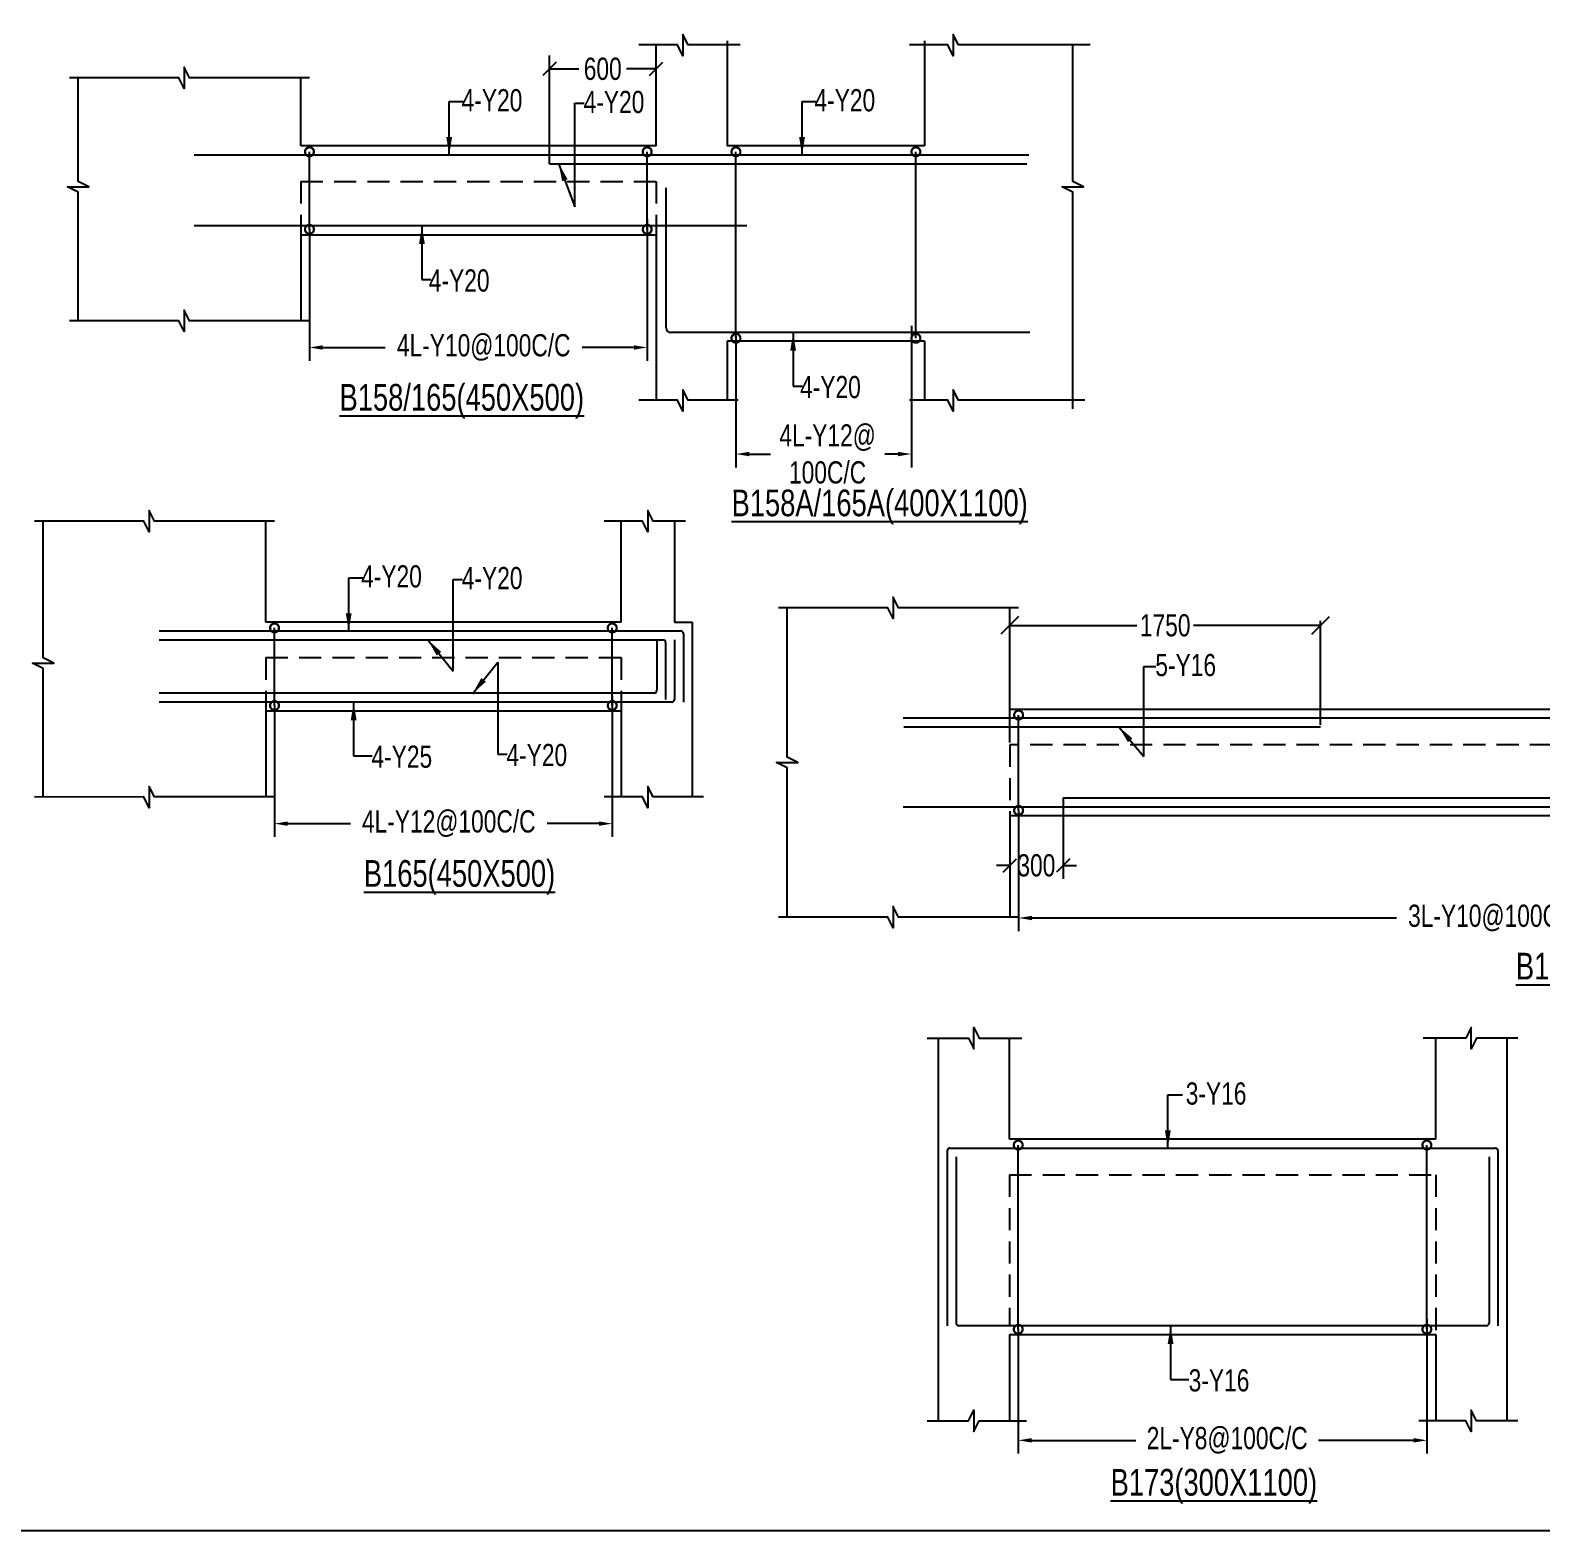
# Model space of a CAD drawing. Header units: millimetres. Extents: x 31347440 to 31744305, y -21457036 to -21063618.
# Drawn here: x 31652456 to 31660959, y -21188464 to -21180016 of the extents above; entities that cross this region are included whole.
import ezdxf

# ---------------------------------------------------------------- set-up
doc = ezdxf.new("R2010")
doc.units = ezdxf.units.MM
doc.header["$LTSCALE"] = 1000
doc.header["$MEASUREMENT"] = 0
doc.header["$PDMODE"] = 3
for name, pattern in [('CONTINOUS', [0]), ('CONTINU', [0]), ('HIDDEN', [0.375, 0.25, -0.125])]:
    doc.linetypes.add(name, pattern=pattern)
for name, color, linetype in [('-S-ARROW', 253, 'Continuous'), ('-S-MISC', 8, 'Continuous'), ('-S-STIRRUPS DIM', 6, 'Continuous'), ('-S-STIRUP', 11, 'Continuous'), ('-STR-BEAM', 7, 'CONTINU'), ('-STR-COLUMN', 5, 'HIDDEN'), ('-STR-REINF', 3, 'Continuous'), ('-STR-RF-DIM', 8, 'CONTINOUS'), ('-STR-TEXT', 6, 'Continuous'), ('SEC TEXT', 9, 'Continuous'), ('SLAB LINE', 254, 'HIDDEN')]:
    doc.layers.add(name, color=color, linetype=linetype)
doc.styles.add('BEAM-LS', font='romans.shx', dxfattribs={"width": 0.8})
doc.styles.add('SOBHA', font='swisscl.ttf')
doc.styles.add('sobha.sed', font='swisscl.ttf')
doc.dimstyles.new('S-50', dxfattribs={"dimscale": 50, "dimtxt": 2.5, "dimasz": 2, "dimexe": 0.5, "dimexo": 0.25, "dimgap": 0.25, "dimtad": 0, "dimdec": 0, "dimrnd": 0.0005, "dimzin": 0, "dimdsep": 46, "dimtxsty": 'sobha.sed', "dimblk": 'OBLIQUE', "dimcen": 0.09, "dimclrd": 8, "dimclre": 8, "dimclrt": 6, "dimadec": 0, "dimazin": 0, "dimtfac": 1, "dimtdec": 0, "dimtofl": 0, "dimtmove": 2, "dimatfit": 3, "dimfxl": 0.18, "dimtolj": 1, "dimtzin": 0, "dimlwd": -1, "dimlwe": -1, "dimarcsym": 0})
doc.dimstyles.new('S-DIM50', dxfattribs={"dimscale": 50, "dimtxt": 2.5, "dimasz": 1.5, "dimexe": 1.5, "dimexo": 1, "dimgap": 0.5, "dimtad": 0, "dimdec": 0, "dimzin": 0, "dimdsep": 46, "dimtxsty": 'SOBHA', "dimcen": 0.09, "dimclrd": 256, "dimclre": 256, "dimclrt": 6, "dimadec": 5, "dimazin": 0, "dimtfac": 1, "dimtdec": 0, "dimtofl": 0, "dimtmove": 0, "dimatfit": 3, "dimfxl": 0.18, "dimtolj": 1, "dimtzin": 0, "dimlwd": -1, "dimlwe": -1, "dimarcsym": 0})
doc.dimstyles.new('STIRUP', dxfattribs={"dimscale": 50, "dimtxt": 2.5, "dimasz": 2.2, "dimexe": 0, "dimexo": 0, "dimgap": 0.5, "dimtad": 0, "dimdec": 0, "dimzin": 0, "dimdsep": 46, "dimtxsty": 'BEAM-LS', "dimblk": 'DOTSMALL', "dimcen": 0.09, "dimclrd": 256, "dimclre": 256, "dimclrt": 256, "dimadec": 5, "dimazin": 0, "dimtfac": 1, "dimtdec": 0, "dimtofl": 0, "dimtmove": 0, "dimatfit": 3, "dimldrblk": 'DOTSMALL', "dimfxl": 0, "dimfxlon": 1, "dimtolj": 1, "dimtzin": 0, "dimlwd": -1, "dimlwe": -1, "dimarcsym": 0})

# ---------------------------------------------------------------- blocks, each defined once
blk = doc.blocks.new('*D240')
at = {"layer": '-STR-RF-DIM', "transparency": 16777216}
for p, q in [((31654027.7, -21181137.2), (31654027.7, -21181877.2)), ((31655928.7, -21181080.3), (31655928.7, -21181877.2)), ((31654102.7, -21181802.2), (31654454.6, -21181802.2)), ((31655853.7, -21181802.2), (31655562.7, -21181802.2))]:
    blk.add_line(p, q, dxfattribs=at)
for points in [[(31654102.7, -21181789.7), (31654102.7, -21181814.7), (31654027.7, -21181802.2)], [(31655853.7, -21181789.7), (31655853.7, -21181814.7), (31655928.7, -21181802.2)]]:
    blk.add_solid(points, dxfattribs=at)
at = {"layer": 'Defpoints', "color": 0, "transparency": 16777216}
for p in [(31654027.7, -21181137.2, 178586.6), (31655928.7, -21181080.3, 178586.6), (31654027.7, -21181802.2)]:
    blk.add_point(p, dxfattribs=at)
at = {"layer": '-STR-RF-DIM', "color": 6, "transparency": 16777216, "insert": (31655008.6, -21181802.2), "char_height": 125, "attachment_point": 5, "style": 'SOBHA'}
blk.add_mtext('\\A1;4L-Y10@100C/C', dxfattribs=at)
blk = doc.blocks.new('_DotSmall')
at = {"color": 0, "linetype": 'ByBlock', "const_width": 0.5}
blk.add_lwpolyline([(-0.0625, 0, 1), (0.0625, 0, 1)], format="xyb", close=True, dxfattribs=at)
blk = doc.blocks.new('*D241')
at = {"layer": '-S-STIRUP', "ltscale": 100, "transparency": 16777216}
blk.add_line((31655928.7, -21181137.2), (31655928.7, -21180700.5), dxfattribs=at)
at = {"layer": 'Defpoints', "color": 0, "linetype": 'CONTINU', "ltscale": 100, "transparency": 16777216}
for p in [(31655928.7, -21180700.5), (31655928.7, -21180700.5), (31655928.7, -21181137.2)]:
    blk.add_point(p, dxfattribs=at)
at = {"layer": '-S-STIRUP', "linetype": 'CONTINU', "ltscale": 100, "transparency": 16777216, "xscale": 100, "yscale": 100, "zscale": 100}
for p, rotation in [((31655928.7, -21180700.5), 90), ((31655928.7, -21181137.2), 270)]:
    blk.add_blockref('_DotSmall', p, dxfattribs=dict(at, rotation=rotation))
blk = doc.blocks.new('_OBLIQUE')
at = {"color": 0, "linetype": 'ByBlock'}
blk.add_line((-0.5, -0.5), (0.5, 0.5), dxfattribs=at)
blk = doc.blocks.new('*D242')
at = {"layer": '-S-STIRUP', "ltscale": 100, "transparency": 16777216}
blk.add_line((31654027.7, -21181137.2), (31654027.7, -21180700.5), dxfattribs=at)
at = {"layer": 'Defpoints', "color": 0, "linetype": 'CONTINU', "ltscale": 100, "transparency": 16777216}
for p in [(31654027.7, -21180700.5), (31654027.7, -21180700.5), (31654027.7, -21181137.2)]:
    blk.add_point(p, dxfattribs=at)
at = {"layer": '-S-STIRUP', "linetype": 'CONTINU', "ltscale": 100, "transparency": 16777216, "xscale": 100, "yscale": 100, "zscale": 100}
for p, rotation in [((31654027.7, -21180700.5), 90), ((31654027.7, -21181137.2), 270)]:
    blk.add_blockref('_DotSmall', p, dxfattribs=dict(at, rotation=rotation))
blk = doc.blocks.new('*D246')
at = {"layer": '-STR-RF-DIM', "transparency": 16777216}
for p, q in [((31655732, -21183761), (31655732, -21184557.8)), ((31653831, -21183817.9), (31653831, -21184557.8)), ((31653906, -21184482.8), (31654257.9, -21184482.8)), ((31655657, -21184482.8), (31655365.9, -21184482.8))]:
    blk.add_line(p, q, dxfattribs=at)
for points in [[(31653906, -21184470.3), (31653906, -21184495.3), (31653831, -21184482.8)], [(31655657, -21184470.3), (31655657, -21184495.3), (31655732, -21184482.8)]]:
    blk.add_solid(points, dxfattribs=at)
at = {"layer": 'Defpoints', "color": 0, "transparency": 16777216}
for p in [(31655732, -21183761, 178586.6), (31653831, -21183817.9, 178586.6), (31653831, -21184482.8)]:
    blk.add_point(p, dxfattribs=at)
at = {"layer": '-STR-RF-DIM', "color": 6, "transparency": 16777216, "insert": (31654811.9, -21184482.8), "char_height": 125, "attachment_point": 5, "style": 'SOBHA'}
blk.add_mtext('\\A1;4L-Y12@100C/C', dxfattribs=at)
blk = doc.blocks.new('*D247')
at = {"layer": '-S-STIRUP', "ltscale": 100, "transparency": 16777216}
blk.add_line((31655732, -21183817.9), (31655732, -21183381.2), dxfattribs=at)
at = {"layer": 'Defpoints', "color": 0, "linetype": 'CONTINU', "ltscale": 100, "transparency": 16777216}
for p in [(31655732, -21183381.2), (31655732, -21183381.2), (31655732, -21183817.9)]:
    blk.add_point(p, dxfattribs=at)
at = {"layer": '-S-STIRUP', "linetype": 'CONTINU', "ltscale": 100, "transparency": 16777216, "xscale": 100, "yscale": 100, "zscale": 100}
for p, rotation in [((31655732, -21183381.2), 90), ((31655732, -21183817.9), 270)]:
    blk.add_blockref('_DotSmall', p, dxfattribs=dict(at, rotation=rotation))
blk = doc.blocks.new('*D248')
at = {"layer": '-S-STIRUP', "ltscale": 100, "transparency": 16777216}
blk.add_line((31653831, -21183817.9), (31653831, -21183381.2), dxfattribs=at)
at = {"layer": 'Defpoints', "color": 0, "linetype": 'CONTINU', "ltscale": 100, "transparency": 16777216}
for p in [(31653831, -21183381.2), (31653831, -21183381.2), (31653831, -21183817.9)]:
    blk.add_point(p, dxfattribs=at)
at = {"layer": '-S-STIRUP', "linetype": 'CONTINU', "ltscale": 100, "transparency": 16777216, "xscale": 100, "yscale": 100, "zscale": 100}
for p, rotation in [((31653831, -21183381.2), 90), ((31653831, -21183817.9), 270)]:
    blk.add_blockref('_DotSmall', p, dxfattribs=dict(at, rotation=rotation))
blk = doc.blocks.new('*D252')
at = {"layer": '-STR-RF-DIM', "transparency": 16777216}
for p, q in [((31660317.6, -21187272.1), (31660317.6, -21188029.6)), ((31658017.3, -21187329.1), (31658017.3, -21188029.6)), ((31658092.3, -21187954.6), (31658679.6, -21187954.6)), ((31660242.6, -21187954.6), (31659707.7, -21187954.6))]:
    blk.add_line(p, q, dxfattribs=at)
for points in [[(31658092.3, -21187942.1), (31658092.3, -21187967.1), (31658017.3, -21187954.6)], [(31660242.6, -21187942.1), (31660242.6, -21187967.1), (31660317.6, -21187954.6)]]:
    blk.add_solid(points, dxfattribs=at)
at = {"layer": 'Defpoints', "color": 0, "transparency": 16777216}
for p in [(31660317.6, -21187272.1, 178586.6), (31658017.3, -21187329.1, 178586.6), (31658017.3, -21187954.6)]:
    blk.add_point(p, dxfattribs=at)
at = {"layer": '-STR-RF-DIM', "color": 6, "transparency": 16777216, "insert": (31659193.6, -21187954.6), "char_height": 125, "attachment_point": 5, "style": 'SOBHA'}
blk.add_mtext('\\A1;2L-Y8@100C/C', dxfattribs=at)
blk = doc.blocks.new('*D253')
at = {"layer": '-S-STIRUP', "ltscale": 100, "transparency": 16777216}
blk.add_line((31660317.6, -21187329.1), (31660317.6, -21186292.4), dxfattribs=at)
at = {"layer": 'Defpoints', "color": 0, "linetype": 'CONTINU', "ltscale": 100, "transparency": 16777216}
for p in [(31660317.6, -21186292.4), (31660317.6, -21186292.4), (31660317.6, -21187329.1)]:
    blk.add_point(p, dxfattribs=at)
at = {"layer": '-S-STIRUP', "linetype": 'CONTINU', "ltscale": 100, "transparency": 16777216, "xscale": 100, "yscale": 100, "zscale": 100}
for p, rotation in [((31660317.6, -21186292.4), 90), ((31660317.6, -21187329.1), 270)]:
    blk.add_blockref('_DotSmall', p, dxfattribs=dict(at, rotation=rotation))
blk = doc.blocks.new('*D254')
at = {"layer": '-S-STIRUP', "ltscale": 100, "transparency": 16777216}
blk.add_line((31658017.3, -21187329.1), (31658017.3, -21186292.4), dxfattribs=at)
at = {"layer": 'Defpoints', "color": 0, "linetype": 'CONTINU', "ltscale": 100, "transparency": 16777216}
for p in [(31658017.3, -21186292.4), (31658017.3, -21186292.4), (31658017.3, -21187329.1)]:
    blk.add_point(p, dxfattribs=at)
at = {"layer": '-S-STIRUP', "linetype": 'CONTINU', "ltscale": 100, "transparency": 16777216, "xscale": 100, "yscale": 100, "zscale": 100}
for p, rotation in [((31658017.3, -21186292.4), 90), ((31658017.3, -21187329.1), 270)]:
    blk.add_blockref('_DotSmall', p, dxfattribs=dict(at, rotation=rotation))
blk = doc.blocks.new('*D349')
at = {"layer": '-S-STIRRUPS DIM', "color": 251, "transparency": 16777216}
for p, q in [((31655378.6, -21180767.5), (31655378.6, -21180159.1)), ((31655978.6, -21180667.5), (31655978.6, -21180159.1))]:
    blk.add_line(p, q, dxfattribs=at)
at = {"layer": '-S-STIRRUPS DIM', "color": 8, "transparency": 16777216}
for p, q in [((31655378.6, -21180234.1), (31655544.1, -21180234.1)), ((31655978.6, -21180234.1), (31655813, -21180234.1))]:
    blk.add_line(p, q, dxfattribs=at)
at = {"layer": 'Defpoints', "color": 0, "transparency": 16777216}
for p in [(31655978.6, -21180234.1), (31655978.6, -21180667.5, 0), (31655378.6, -21180767.5, 0)]:
    blk.add_point(p, dxfattribs=at)
at = {"layer": '-S-STIRRUPS DIM', "color": 8, "transparency": 16777216, "xscale": 75, "yscale": 75, "zscale": 75, "rotation": 180}
blk.add_blockref('_OBLIQUE', (31655378.6, -21180234.1), dxfattribs=at)
at = {"layer": '-S-STIRRUPS DIM', "color": 8, "transparency": 16777216, "xscale": 75, "yscale": 75, "zscale": 75}
blk.add_blockref('_OBLIQUE', (31655978.6, -21180234.1), dxfattribs=at)
at = {"layer": '-S-STIRRUPS DIM', "color": 6, "transparency": 16777216, "insert": (31655678.6, -21180234.1), "char_height": 125, "attachment_point": 5, "style": 'sobha.sed'}
blk.add_mtext('\\A1;600', dxfattribs=at)
blk = doc.blocks.new('*D545')
at = {"layer": '-S-STIRUP', "ltscale": 100, "transparency": 16777216}
blk.add_line((31656428.4, -21181750), (31656428.4, -21180700.5), dxfattribs=at)
at = {"layer": 'Defpoints', "color": 0, "linetype": 'CONTINU', "ltscale": 100, "transparency": 16777216}
for p in [(31656428.4, -21180700.5), (31656428.4, -21180700.5), (31656428.4, -21181750)]:
    blk.add_point(p, dxfattribs=at)
at = {"layer": '-S-STIRUP', "linetype": 'CONTINU', "ltscale": 100, "transparency": 16777216, "xscale": 100, "yscale": 100, "zscale": 100}
for p, rotation in [((31656428.4, -21180700.5), 90), ((31656428.4, -21181750), 270)]:
    blk.add_blockref('_DotSmall', p, dxfattribs=dict(at, rotation=rotation))
blk = doc.blocks.new('*D546')
at = {"layer": '-S-STIRUP', "ltscale": 100, "transparency": 16777216}
blk.add_line((31657441.3, -21181750), (31657441.3, -21180700.5), dxfattribs=at)
at = {"layer": 'Defpoints', "color": 0, "linetype": 'CONTINU', "ltscale": 100, "transparency": 16777216}
for p in [(31657441.3, -21180700.5), (31657441.3, -21180700.5), (31657441.3, -21181750)]:
    blk.add_point(p, dxfattribs=at)
at = {"layer": '-S-STIRUP', "linetype": 'CONTINU', "ltscale": 100, "transparency": 16777216, "xscale": 100, "yscale": 100, "zscale": 100}
for p, rotation in [((31657441.3, -21180700.5), 90), ((31657441.3, -21181750), 270)]:
    blk.add_blockref('_DotSmall', p, dxfattribs=dict(at, rotation=rotation))
blk = doc.blocks.new('*D547')
at = {"layer": '-STR-RF-DIM', "transparency": 16777216}
for p, q in [((31656428.4, -21181737.2), (31656428.4, -21182477.2)), ((31657416.3, -21181680.3), (31657416.3, -21182477.2)), ((31656503.4, -21182402.2), (31656622.6, -21182402.2)), ((31657341.3, -21182402.2), (31657265.6, -21182402.2))]:
    blk.add_line(p, q, dxfattribs=at)
for points in [[(31656503.4, -21182389.7), (31656503.4, -21182414.7), (31656428.4, -21182402.2)], [(31657341.3, -21182389.7), (31657341.3, -21182414.7), (31657416.3, -21182402.2)]]:
    blk.add_solid(points, dxfattribs=at)
at = {"layer": 'Defpoints', "color": 0, "transparency": 16777216}
for p in [(31656428.4, -21181737.2, 178586.6), (31657416.3, -21181680.3, 178586.6), (31656428.4, -21182402.2)]:
    blk.add_point(p, dxfattribs=at)
at = {"layer": '-STR-RF-DIM', "color": 6, "transparency": 16777216, "insert": (31656944.1, -21182402.2), "char_height": 125, "attachment_point": 5, "style": 'SOBHA'}
blk.add_mtext('\\A1;4L-Y12@\\P100C/C', dxfattribs=at)
blk = doc.blocks.new('*D559')
at = {"layer": '-S-STIRUP', "ltscale": 100, "transparency": 16777216}
blk.add_line((31658019.4, -21184408.1), (31658019.4, -21183871.4), dxfattribs=at)
at = {"layer": 'Defpoints', "color": 0, "linetype": 'CONTINU', "ltscale": 100, "transparency": 16777216}
for p in [(31658019.4, -21183871.4, 0), (31658019.4, -21183871.4), (31658019.4, -21184408.1)]:
    blk.add_point(p, dxfattribs=at)
at = {"layer": '-S-STIRUP', "linetype": 'CONTINU', "ltscale": 100, "transparency": 16777216, "xscale": 100, "yscale": 100, "zscale": 100}
for p, rotation in [((31658019.4, -21183871.4), 90), ((31658019.4, -21184408.1), 270)]:
    blk.add_blockref('_DotSmall', p, dxfattribs=dict(at, rotation=rotation))
blk = doc.blocks.new('*D560')
at = {"layer": '-STR-RF-DIM', "transparency": 16777216}
for p, q in [((31663259.5, -21183838.4), (31663259.5, -21185089)), ((31658019.4, -21184408.1), (31658019.4, -21185089)), ((31658094.4, -21185014), (31660147.2, -21185014)), ((31663184.5, -21185014), (31661253.8, -21185014))]:
    blk.add_line(p, q, dxfattribs=at)
for points in [[(31658094.4, -21185001.5), (31658094.4, -21185026.5), (31658019.4, -21185014)], [(31663184.5, -21185001.5), (31663184.5, -21185026.5), (31663259.5, -21185014)]]:
    blk.add_solid(points, dxfattribs=at)
at = {"layer": 'Defpoints', "color": 0, "transparency": 16777216}
for p in [(31663259.5, -21183838.4, 0), (31658019.4, -21184408.1, 178586.6), (31663259.5, -21185014)]:
    blk.add_point(p, dxfattribs=at)
at = {"layer": '-STR-RF-DIM', "color": 6, "transparency": 16777216, "insert": (31660700.5, -21185014), "char_height": 125, "attachment_point": 5, "style": 'SOBHA'}
blk.add_mtext('\\A1;3L-Y10@100C/C', dxfattribs=at)
blk = doc.blocks.new('*D561')
at = {"color": 8, "transparency": 16777216}
for p, q in [((31657969.5, -21184025.9), (31657969.5, -21183342)), ((31657969.5, -21183367), (31658685.1, -21183367)), ((31659719.5, -21183367), (31659003.9, -21183367)), ((31659719.5, -21183925.9), (31659719.5, -21183342))]:
    blk.add_line(p, q, dxfattribs=at)
at = {"layer": 'Defpoints', "color": 0, "transparency": 16777216}
for p in [(31657969.5, -21183367), (31659719.5, -21183938.4, 0), (31657969.5, -21184038.4, 0)]:
    blk.add_point(p, dxfattribs=at)
at = {"color": 8, "transparency": 16777216, "xscale": 100, "yscale": 100, "zscale": 100, "rotation": 180}
blk.add_blockref('_OBLIQUE', (31657969.5, -21183367), dxfattribs=at)
at = {"color": 8, "transparency": 16777216, "xscale": 100, "yscale": 100, "zscale": 100}
blk.add_blockref('_OBLIQUE', (31659719.5, -21183367), dxfattribs=at)
at = {"color": 6, "transparency": 16777216, "insert": (31658844.5, -21183367), "char_height": 125, "attachment_point": 5, "style": 'sobha.sed'}
blk.add_mtext('\\A1;1750', dxfattribs=at)
blk = doc.blocks.new('*D563')
at = {"layer": '-S-STIRRUPS DIM', "color": 251, "transparency": 16777216}
for p, q in [((31658269.5, -21184338.4), (31658269.5, -21184793.2)), ((31657969.5, -21184441.1), (31657969.5, -21184793.2))]:
    blk.add_line(p, q, dxfattribs=at)
at = {"layer": '-S-STIRRUPS DIM', "color": 8, "transparency": 16777216}
for p, q in [((31657969.5, -21184718.2), (31657894.5, -21184718.2)), ((31658269.5, -21184718.2), (31658344.5, -21184718.2))]:
    blk.add_line(p, q, dxfattribs=at)
at = {"layer": 'Defpoints', "color": 0, "transparency": 16777216}
for p in [(31658269.5, -21184338.4, 0), (31657969.5, -21184441.1, 0), (31657969.5, -21184718.2)]:
    blk.add_point(p, dxfattribs=at)
at = {"layer": '-S-STIRRUPS DIM', "color": 8, "transparency": 16777216, "xscale": 75, "yscale": 75, "zscale": 75}
blk.add_blockref('_OBLIQUE', (31657969.5, -21184718.2), dxfattribs=at)
at = {"layer": '-S-STIRRUPS DIM', "color": 8, "transparency": 16777216, "xscale": 75, "yscale": 75, "zscale": 75, "rotation": 180}
blk.add_blockref('_OBLIQUE', (31658269.5, -21184718.2), dxfattribs=at)
at = {"layer": '-S-STIRRUPS DIM', "color": 6, "transparency": 16777216, "insert": (31658119.5, -21184718.2), "char_height": 125, "attachment_point": 5, "style": 'sobha.sed'}
blk.add_mtext('\\A1;300', dxfattribs=at)

msp = doc.modelspace()

# ---------------------------------------------------------------- linework, layer by layer
at = {"layer": '-S-MISC', "linetype": 'ByBlock', "ltscale": 1000, "elevation": 0}
for points in [[(31656451.7, -21180099.3), (31656159.1, -21180099.3), (31656129.2, -21180039.7), (31656129.2, -21180159.9), (31656099.4, -21180099.3), (31655882.7, -21180099.3)], [(31658422.6, -21180099.3), (31657681.7, -21180099.3), (31657651.9, -21180039.7), (31657651.9, -21180159.9), (31657622, -21180099.3), (31657405.3, -21180099.3)], [(31658325.4, -21182147), (31658324.7, -21180928.3), (31658265, -21180898.4), (31658385.2, -21180898.4), (31658324.7, -21180868.5), (31658325.2, -21180099.3)], [(31654028.6, -21180284.3), (31653352.1, -21180284.3), (31653322.2, -21180224.6), (31653322.2, -21180344.8), (31653292.3, -21180284.3), (31652676.2, -21180284.5)], [(31652726.2, -21181652.1), (31652725.4, -21180928.3), (31652665.8, -21180898.4), (31652785.9, -21180898.4), (31652725.4, -21180868.5), (31652725.8, -21180284.5)], [(31654027, -21181652.1), (31653352.1, -21181652.1), (31653322.2, -21181592.5), (31653322.2, -21181712.6), (31653292.3, -21181652.1), (31652676.2, -21181652.4)], [(31656441.8, -21182099.6), (31656159.1, -21182099.6), (31656129.2, -21182040), (31656129.2, -21182160.1), (31656099.4, -21182099.6), (31655882.7, -21182099.6)], [(31658393, -21182099.6), (31657681.8, -21182099.6), (31657651.9, -21182040), (31657651.9, -21182160.1), (31657622, -21182099.6), (31657405.4, -21182099.6)], [(31652529.4, -21184332.8), (31652528.7, -21183608.9), (31652469, -21183579), (31652589.2, -21183579), (31652528.7, -21183549.2), (31652529.2, -21182780)], [(31653831.8, -21182780), (31653155.3, -21182780), (31653125.4, -21182720.3), (31653125.4, -21182840.5), (31653095.6, -21182780), (31652479.4, -21182780.2)], [(31656145.1, -21182780), (31655962.3, -21182780), (31655932.5, -21182720.3), (31655932.5, -21182840.5), (31655902.6, -21182780), (31655685.9, -21182780)], [(31656717.1, -21185008.7), (31656716.4, -21184168.4), (31656656.7, -21184138.5), (31656776.9, -21184138.5), (31656716.4, -21184108.7), (31656716.9, -21183267.9)], [(31658019.5, -21183267.9), (31657343, -21183267.9), (31657313.1, -21183208.2), (31657313.1, -21183328.4), (31657283.3, -21183267.9), (31656667.1, -21183268.1)], [(31653830.3, -21184332.8), (31653155.3, -21184332.8), (31653125.4, -21184273.1), (31653125.4, -21184393.3), (31653095.6, -21184332.8), (31652479.4, -21184333)], [(31656245.1, -21184332.8), (31655962.4, -21184332.8), (31655932.5, -21184273.1), (31655932.5, -21184393.3), (31655902.6, -21184332.8), (31655686, -21184332.8)], [(31658018, -21185008.7), (31657343, -21185008.7), (31657313.1, -21184949.1), (31657313.1, -21185069.2), (31657283.3, -21185008.7), (31656667.1, -21185009)], [(31657505.6, -21185691.2), (31657737.5, -21185691.2), (31657767.4, -21185750.8), (31657767.4, -21185630.7), (31657797.3, -21185691.2), (31658038.5, -21185691.2)], [(31660829.3, -21185691.2), (31660597.3, -21185691.2), (31660567.5, -21185750.8), (31660567.5, -21185630.7), (31660537.6, -21185691.2), (31660296.3, -21185691.2)], [(31657504.8, -21187843.9), (31657737.5, -21187843.9), (31657767.4, -21187784.3), (31657767.4, -21187904.4), (31657797.3, -21187843.9), (31658063.3, -21187843.9)], [(31660830.1, -21187843.9), (31660597.3, -21187843.9), (31660567.5, -21187784.3), (31660567.5, -21187904.4), (31660537.6, -21187843.9), (31660271.6, -21187843.9)]]:
    msp.add_lwpolyline(points, dxfattribs=at)
at = {"layer": '-STR-BEAM'}
for p, q in [((31655978.6, -21180667.5, 0), (31653978.6, -21180667.5, 0)), ((31657489.3, -21180667.5, 0), (31656379.3, -21180667.5, 0)), ((31657489.3, -21181767.5, 0), (31656379.3, -21181767.5, 0)), ((31655781.8, -21183348.2, 0), (31653781.8, -21183348.2, 0)), ((31657969.5, -21183838.4, 0), (31663259.5, -21183838.4, 0)), ((31660367.4, -21186259.4, 0), (31657967.4, -21186259.4, 0))]:
    msp.add_line(p, q, dxfattribs=at)
at = {"layer": '-STR-BEAM', "elevation": 0}
msp.add_lwpolyline([(31679606.4, -21188463.8), (31644306.4, -21188463.8), (31644306.4, -21159763.8), (31679606.4, -21159763.8)], close=True, dxfattribs=at)
for points in [[(31653978.6, -21181167.5), (31655978.6, -21181167.5)], [(31653781.8, -21183848.2), (31655781.8, -21183848.2)], [(31664209.5, -21184438.4), (31657969.5, -21184438.4)], [(31657967.4, -21187359.4), (31660367.4, -21187359.4)]]:
    msp.add_lwpolyline(points, dxfattribs=at)
at = {"layer": '-STR-COLUMN', "linetype": 'Continuous', "ltscale": 10}
for p, q in [((31655978.6, -21180667.5, 0), (31655978.6, -21180099.3, 0)), ((31656379.3, -21180076, 0), (31656379.3, -21180667.5, 0)), ((31657489.3, -21180076, 0), (31657489.3, -21180667.5, 0)), ((31653978.6, -21180667.5, 0), (31653978.6, -21180284.3, 0)), ((31653978.6, -21181167.5, 0), (31653978.6, -21181652.1, 0)), ((31655978.6, -21181167.5, 0), (31655978.6, -21182099.6, 0)), ((31656379.3, -21181767.5, 0), (31656379.3, -21182099.6, 0)), ((31657489.3, -21181767.5, 0), (31657489.3, -21182099.6, 0)), ((31653781.8, -21183348.2, 0), (31653781.8, -21182780, 0)), ((31655781.8, -21183348.2, 0), (31655781.8, -21182780, 0)), ((31656081.8, -21182780, 0), (31656081.8, -21183348.2, 0)), ((31657969.5, -21183838.4, 0), (31657969.5, -21183267.9, 0)), ((31656081.8, -21183348.2, 0), (31656182.5, -21183348.2, 0)), ((31656182.5, -21183348.2, 0), (31656182.5, -21184332.8, 0)), ((31653781.8, -21183848.2, 0), (31653781.8, -21184332.8, 0)), ((31655781.8, -21183848.2, 0), (31655781.8, -21184332.8, 0)), ((31657969.5, -21184438.4, 0), (31657969.5, -21185008.7, 0)), ((31657567.4, -21185691.2, 0), (31657567.4, -21187843.9, 0)), ((31657967.4, -21186259.4, 0), (31657967.4, -21185691.2, 0)), ((31660367.4, -21186259.4, 0), (31660367.4, -21185691.2, 0)), ((31660767.5, -21185691.2, 0), (31660767.5, -21187843.9, 0)), ((31657967.4, -21187359.4, 0), (31657967.4, -21187843.9, 0)), ((31660367.4, -21187359.4, 0), (31660367.4, -21187843.9, 0))]:
    msp.add_line(p, q, dxfattribs=at)
at = {"layer": '-STR-REINF', "ltscale": 10}
for p, q in [((31653378.6, -21180717.5, 0), (31658076.7, -21180717.5, 0)), ((31655378.6, -21180767.5, 0), (31658065.3, -21180767.5, 0)), ((31656036.1, -21181692.5, 0), (31656036.1, -21180904.2, 0)), ((31656489.5, -21181117.5, 0), (31653378.6, -21181117.5, 0)), ((31658083.1, -21181717.5, 0), (31656061.1, -21181717.5, 0)), ((31653181.8, -21183398.2, 0), (31656117.5, -21183398.2, 0)), ((31653181.8, -21183448.2, 0), (31656017.5, -21183448.2, 0)), ((31655982.5, -21183448.2, 0), (31655982.5, -21183733.2, 0)), ((31656082.5, -21183448.2, 0), (31656082.5, -21183783.2, 0)), ((31656132.5, -21183413.2, 0), (31656132.5, -21183798.8, 0)), ((31656032.5, -21183463.2, 0), (31656032.5, -21183783.2, 0)), ((31655967.5, -21183748.2, 0), (31653181.8, -21183748.2, 0)), ((31656067.5, -21183798.2, 0), (31653181.8, -21183798.2, 0)), ((31665063.8, -21183888.4, 0), (31657369.5, -21183888.4, 0)), ((31657373.7, -21183938.4, 0), (31659719.5, -21183938.4, 0)), ((31657369.5, -21184388.4, 0), (31665063.8, -21184388.4, 0)), ((31658269.5, -21184338.4, 0), (31664967.3, -21184338.4, 0)), ((31657617.4, -21186324.4, 0), (31657617.4, -21187310, 0)), ((31657632.4, -21186309.4, 0), (31660702.5, -21186309.4, 0)), ((31660717.5, -21186324.4, 0), (31660717.5, -21187310, 0)), ((31657667.4, -21186359.4, 0), (31657667.4, -21187294.4, 0)), ((31660667.5, -21186359.4, 0), (31660667.5, -21187294.4, 0)), ((31660652.5, -21187309.4, 0), (31657682.4, -21187309.4, 0))]:
    msp.add_line(p, q, dxfattribs=at)
at = {"layer": '-STR-REINF', "ltscale": 10, "extrusion": (-1.1321e-09, 0, 1)}
msp.add_arc((31656061.1, -21181692.5, 0), 25, 180, 270, dxfattribs=at)
at = {"layer": '-STR-REINF', "ltscale": 10, "extrusion": (-1.23712e-08, 0, 1)}
msp.add_arc((31656017.5, -21183463.2, -0.4), 15, 0, 90, dxfattribs=at)
at = {"layer": '-STR-REINF', "ltscale": 10}
for centre, start, end in [((31656117.5, -21183413.2, 0), 0, 90), ((31656067.5, -21183783.2, 0), 270, 0), ((31657632.4, -21186324.4, 0), 90, 180), ((31660702.5, -21186324.4, 0), 0, 90), ((31657682.4, -21187294.4, 0), 180, 270), ((31660652.5, -21187294.4, 0), 270, 0)]:
    msp.add_arc(centre, 15, start, end, dxfattribs=at)
at = {"layer": '-STR-REINF', "ltscale": 10, "extrusion": (-1.28386e-08, -3.63761e-09, 1)}
msp.add_arc((31655967.5, -21183733.2, -0.3), 15, 270, 0, dxfattribs=at)
at = {"layer": 'SLAB LINE', "color": 8, "linetype": 'HIDDEN', "ltscale": 0.5}
for p, q in [((31653978.6, -21180867.5, 0), (31655978.6, -21180867.5, 0)), ((31653978.6, -21180867.5, 0), (31653978.6, -21181167.5, 0)), ((31655978.6, -21180867.5, 0), (31655978.6, -21181167.5, 0)), ((31653781.8, -21183548.2, 0), (31655781.8, -21183548.2, 0)), ((31653781.8, -21183548.2, 0), (31653781.8, -21183848.2, 0)), ((31655781.8, -21183548.2, 0), (31655781.8, -21183848.2, 0)), ((31664209.5, -21184038.4, 0), (31657969.5, -21184038.4, 0)), ((31657969.5, -21184038.4, 0), (31657969.5, -21184438.4, 0)), ((31657967.4, -21186459.4, 0), (31660367.4, -21186459.4, 0)), ((31657967.4, -21186459.4, 0), (31657967.4, -21187309.4, 0)), ((31660367.4, -21186459.4, 0), (31660367.4, -21187359.4, 0))]:
    msp.add_line(p, q, dxfattribs=at)

# ---------------------------------------------------------------- texts
at = {"layer": '-STR-TEXT', "color": 6, "style": 'SOBHA'}
for s, p in [('4-Y20', (31654884.2, -21180472.7, 0)), ('4-Y20', (31655571, -21180482.4, 0)), ('4-Y20', (31656870.3, -21180472.7, 0)), ('4-Y20', (31654699.7, -21181487.5, 0)), ('4-Y20', (31656789.3, -21182087.5, 0)), ('4-Y20', (31654318.5, -21183153.3, 0)), ('4-Y20', (31654885.1, -21183163, 0)), ('5-Y16', (31658789.1, -21183652.5, 0)), ('4-Y25', (31654376.7, -21184168.2, 0)), ('4-Y20', (31655136.6, -21184159, 0)), ('3-Y16', (31658960.2, -21186064.5, 0)), ('3-Y16', (31658976.6, -21187679.4, 0))]:
    msp.add_text(s, height=125, dxfattribs=at).set_placement(p)
at = {"layer": 'SEC TEXT', "color": 4, "linetype": 'ByBlock', "style": 'sobha.sed'}
for s, rotation, p in [('%%UB158/165(450X500)', 0.01072, (31654197.1, -21182157.7, 0)), ('%%UB158A/165A(400X1100)', 0.01072, (31656403.9, -21182752.3, 0)), ('%%UB165(450X500)', 0.01072, (31654333.9, -21184838.3, 0)), ('%%UB166(500X600/1600)', 359.98928, (31660818.6, -21185360, 0)), ('%%UB173(300X1100)', 0.01072, (31658537.4, -21188265.9, 0))]:
    msp.add_text(s, height=150, rotation=rotation, dxfattribs=at).set_placement(p)

# ---------------------------------------------------------------- dimensions: what is measured, and where the dimension line sits
at = {"layer": '-S-STIRRUPS DIM'}
dim = msp.add_linear_dim(base=(31655978.6, -21180234.1, 0), p1=(31655378.6, -21180767.5, 0), p2=(31655978.6, -21180667.5, 0), dimstyle='S-DIM50', override={"dimscale": 1, "dimtxt": 125, "dimasz": 75, "dimexe": 75, "dimexo": 0, "dimgap": 25, "dimrnd": 5, "dimtxsty": 'sobha.sed', "dimblk1": 'OBLIQUE', "dimblk2": 'OBLIQUE', "dimsah": 1, "dimcen": 4.5, "dimclrd": 8, "dimclre": 251, "dimfxl": 75}, dxfattribs=at)
dim.commit()
dim.dimension.update_dxf_attribs({"geometry": '*D349', "text_midpoint": (31655678.6, -21180234.1, 0)})
dim = msp.add_linear_dim(base=(31657969.5, -21184718.2, 0), p1=(31658269.5, -21184338.4, 0), p2=(31657969.5, -21184441.1, 0), angle=180, dimstyle='S-DIM50', override={"dimscale": 1, "dimtxt": 125, "dimasz": 75, "dimexe": 75, "dimexo": 0, "dimgap": 25, "dimrnd": 5, "dimtxsty": 'sobha.sed', "dimblk1": 'OBLIQUE', "dimblk2": 'OBLIQUE', "dimsah": 1, "dimcen": 4.5, "dimclrd": 8, "dimclre": 251, "dimfxl": 75}, dxfattribs=at)
dim.commit()
dim.dimension.update_dxf_attribs({"geometry": '*D563', "text_midpoint": (31658119.5, -21184718.2, 0)})
at = {"layer": '-S-STIRUP', "linetype": 'CONTINU', "ltscale": 100}
for base, p1, p2, picture, middle in [((31654027.7, -21180700.5, 178586.6), (31654027.7, -21181137.2, 178586.6), (31654027.7, -21180700.5, 178586.6), '*D242', (31654027.7, -21180918.9, 178586.6)), ((31655928.7, -21180700.5, 178586.6), (31655928.7, -21181137.2, 178586.6), (31655928.7, -21180700.5, 178586.6), '*D241', (31655928.7, -21180918.9, 178586.6)), ((31656428.4, -21180700.5, 178586.6), (31656428.4, -21181750, 178586.6), (31656428.4, -21180700.5, 178586.6), '*D545', (31656428.4, -21181225.3, 178586.6)), ((31657441.3, -21180700.5, 178586.6), (31657441.3, -21181750, 178586.6), (31657441.3, -21180700.5, 178586.6), '*D546', (31657441.3, -21181225.3, 178586.6)), ((31653831, -21183381.2, 178586.6), (31653831, -21183817.9, 178586.6), (31653831, -21183381.2, 178586.6), '*D248', (31653831, -21183599.5, 178586.6)), ((31655732, -21183381.2, 178586.6), (31655732, -21183817.9, 178586.6), (31655732, -21183381.2, 178586.6), '*D247', (31655732, -21183599.5, 178586.6)), ((31658019.4, -21183871.4, 178586.6), (31658019.4, -21184408.1, 178586.6), (31658019.4, -21183871.4, 178586.6), '*D559', (31658019.4, -21184139.8, 178586.6)), ((31658017.3, -21186292.4, 178586.6), (31658017.3, -21187329.1, 178586.6), (31658017.3, -21186292.4, 178586.6), '*D254', (31658017.3, -21186810.7, 178586.6)), ((31660317.6, -21186292.4, 178586.6), (31660317.6, -21187329.1, 178586.6), (31660317.6, -21186292.4, 178586.6), '*D253', (31660317.6, -21186810.7, 178586.6))]:
    dim = msp.add_linear_dim(base=base, p1=p1, p2=p2, angle=90, text=' ', dimstyle='STIRUP', override={"dimasz": 2}, dxfattribs=at)
    dim.commit()
    dim.dimension.update_dxf_attribs({"geometry": picture, "text_midpoint": middle})
at = {"layer": '-STR-RF-DIM'}
for base, p1, p2, text, picture, middle in [((31654027.7, -21181802.2, 0), (31655928.7, -21181080.3, 178586.6), (31654027.7, -21181137.2, 178586.6), '4L-Y10@100C/C', '*D240', (31655008.6, -21181802.2, 0)), ((31656428.4, -21182402.2, 0), (31657416.3, -21181680.3, 178586.6), (31656428.4, -21181737.2, 178586.6), '4L-Y12@\\P100C/C', '*D547', (31656944.1, -21182402.2, 0)), ((31653831, -21184482.8, 0), (31655732, -21183761, 178586.6), (31653831, -21183817.9, 178586.6), '4L-Y12@100C/C', '*D246', (31654811.9, -21184482.8, 0)), ((31658017.3, -21187954.6, 0), (31660317.6, -21187272.1, 178586.6), (31658017.3, -21187329.1, 178586.6), '2L-Y8@100C/C', '*D252', (31659193.6, -21187954.6, 0))]:
    dim = msp.add_linear_dim(base=base, p1=p1, p2=p2, angle=180, text=text, dimstyle='S-DIM50', override={"dimscale": 1, "dimtxt": 125, "dimasz": 75, "dimexe": 75, "dimexo": 0, "dimgap": 25, "dimsah": 1, "dimcen": 4.5, "dimfxl": 75}, dxfattribs=at)
    dim.commit()
    dim.dimension.update_dxf_attribs({"geometry": picture, "text_midpoint": middle, "dimtype": 160})
dim = msp.add_linear_dim(base=(31663259.5, -21185014, 0), p1=(31658019.4, -21184408.1, 178586.6), p2=(31663259.5, -21183838.4, 0), text='3L-Y10@100C/C', dimstyle='S-DIM50', override={"dimscale": 1, "dimtxt": 125, "dimasz": 75, "dimexe": 75, "dimexo": 0, "dimgap": 25, "dimsah": 1, "dimcen": 4.5, "dimfxl": 75}, dxfattribs=at)
dim.commit()
dim.dimension.update_dxf_attribs({"geometry": '*D560', "text_midpoint": (31660700.5, -21185014, 0), "dimtype": 160})
at = {"color": 1}
dim = msp.add_linear_dim(base=(31657969.5, -21183367, 0), p1=(31659719.5, -21183938.4, 0), p2=(31657969.5, -21184038.4, 0), angle=180, dimstyle='S-50', override={"dimclrd": 8}, dxfattribs=at)
dim.commit()
dim.dimension.update_dxf_attribs({"geometry": '*D561', "text_midpoint": (31658844.5, -21183367, 0)})

# ---------------------------------------------------------------- leaders
at = {"layer": '-S-ARROW'}
for points, override in [([(31654814.3, -21180717.5, 0), (31654814.3, -21180417.5, 0), (31654896.7, -21180417.5, 0)], {"dimasz": 2, "dimgap": 0.1, "dimtad": 0}), ([(31655430.2, -21180767.2, 0), (31655521.9, -21181009.5, 0), (31655521.9, -21180427.2, 0), (31655574.8, -21180427.2, 0)], {"dimgap": 0.1}), ([(31656800.4, -21180717.5, 0), (31656800.4, -21180417.5, 0), (31656882.7, -21180417.5, 0)], {"dimasz": 2, "dimgap": 0.1, "dimtad": 0}), ([(31654660.9, -21181120.3, 0), (31654660.9, -21181420.3, 0), (31654713.6, -21181420.3, 0)], {"dimasz": 2, "dimgap": 0.1, "dimtad": 0}), ([(31656750.4, -21181720.3, 0), (31656750.4, -21182020.3, 0), (31656803.1, -21182020.3, 0)], {"dimasz": 2, "dimgap": 0.1, "dimtad": 0}), ([(31654248.6, -21183398.2, 0), (31654248.6, -21183098.2, 0), (31654330.9, -21183098.2, 0)], {"dimasz": 2, "dimgap": 0.1, "dimtad": 0}), ([(31654693.8, -21183447.9, 0), (31654836.1, -21183624.6, 0), (31654836.1, -21183107.9, 0), (31654889, -21183107.9, 0)], {"dimgap": 0.1}), ([(31654945.3, -21183751.2, 0), (31655087.6, -21183574.5, 0), (31655087.6, -21184091.2, 0), (31655140.5, -21184091.2, 0)], {"dimgap": 0.1}), ([(31658582.8, -21183937.4, 0), (31658725, -21184104.6, 0), (31658725, -21183597.3, 0), (31658792.5, -21183597.3, 0)], {"dimgap": 0.1}), ([(31654276.6, -21183800.9, 0), (31654276.6, -21184100.9, 0), (31654380.1, -21184100.9, 0)], {"dimasz": 2, "dimgap": 0.1, "dimtad": 0}), ([(31658859.5, -21186309.4, 0), (31658859.5, -21186009.4, 0), (31658941.9, -21186009.4, 0)], {"dimasz": 2, "dimgap": 0.1, "dimtad": 0}), ([(31658874.9, -21187312.1, 0), (31658874.9, -21187612.1, 0), (31658978.4, -21187612.1, 0)], {"dimasz": 2, "dimgap": 0.1, "dimtad": 0})]:
    msp.add_leader(points, dimstyle='S-50', override=override, dxfattribs=at)

doc.saveas('drawing.dxf')
